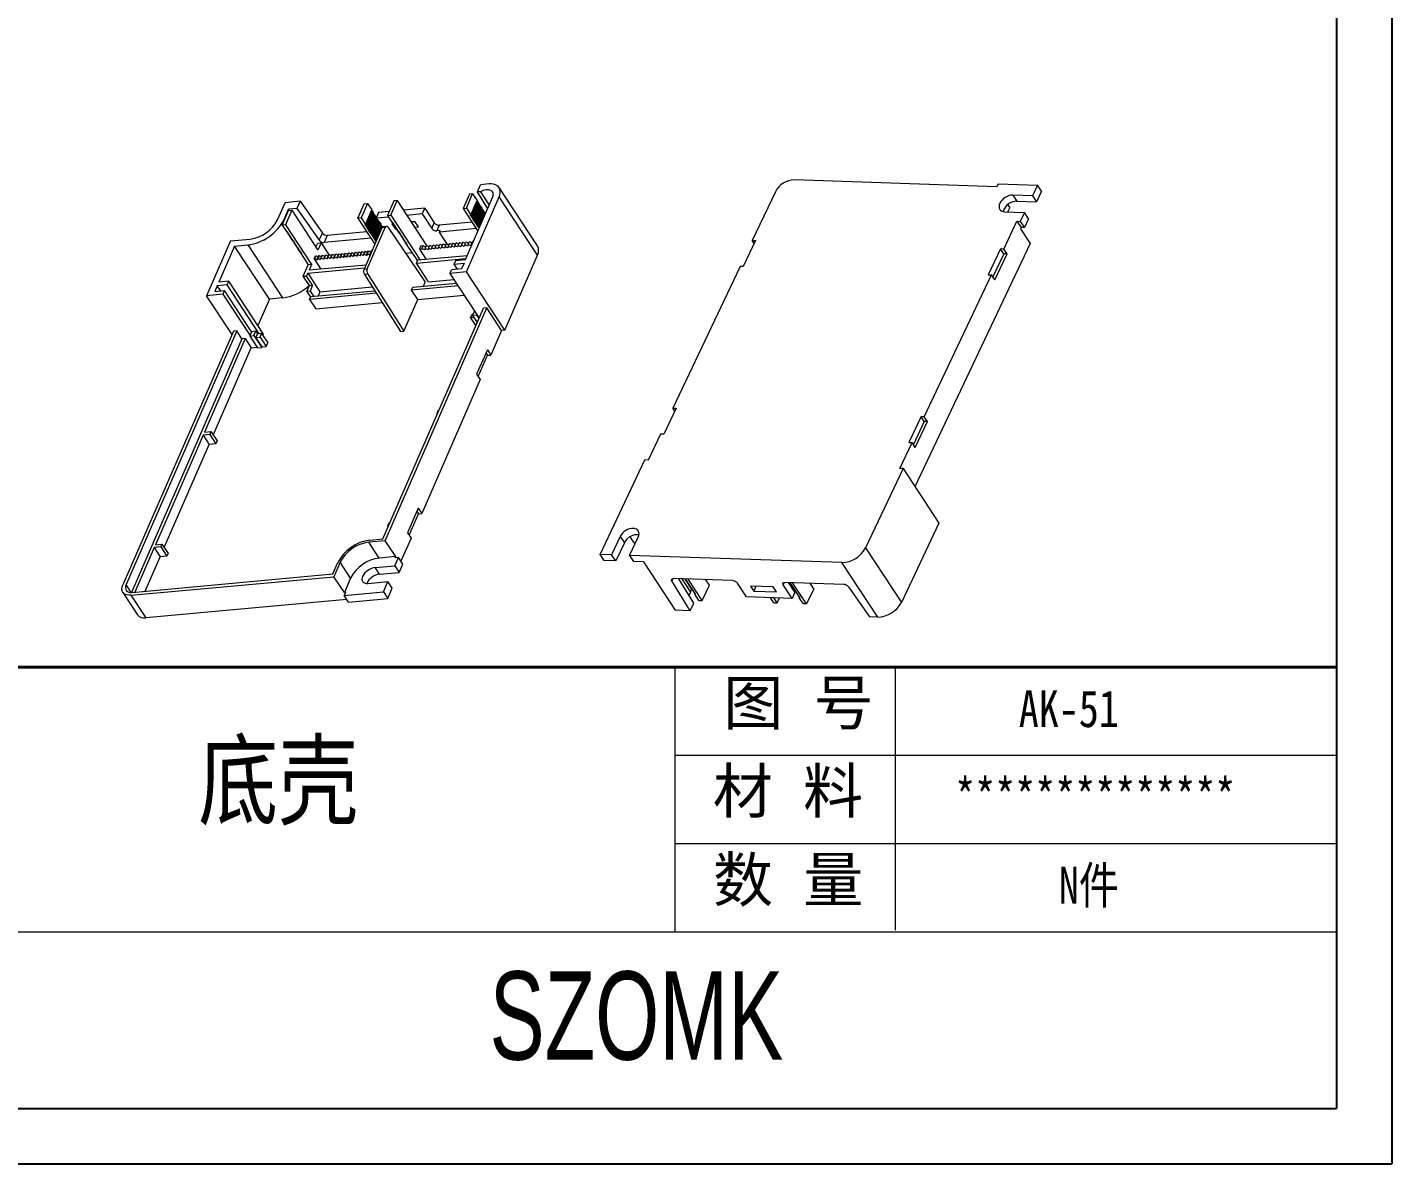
# Model space of a CAD drawing. Header units: inches. Extents: x 1800 to 3196, y 326 to 616.
# Drawn here: x 2038.9 to 2209.1, y 326.9 to 468.6 of the extents above; entities that cross this region are included whole.
import ezdxf

# ---------------------------------------------------------------- set-up
doc = ezdxf.new("R2010")
doc.units = ezdxf.units.IN
doc.header["$LTSCALE"] = 0.05
doc.layers.add('文字', color=81, linetype='Continuous')
doc.layers.add('粗实线', color=7, linetype='Continuous', lineweight=30)
doc.layers.add('细实线', color=3, linetype='Continuous', lineweight=9)
doc.styles.get("Standard").update_dxf_attribs({"font": 'txt', "bigfont": 'gbcbig.shx'})
doc.styles.add('宋体', font='', dxfattribs={"width": 0.8, "height": 3.5})
doc.styles.add('长仿宋', font='', dxfattribs={"width": 0.7, "height": 4})
doc.styles.get('宋体').set_extended_font_data('SimSun')
doc.styles.get('长仿宋').set_extended_font_data('SimSun')

msp = doc.modelspace()

# ---------------------------------------------------------------- linework, layer by layer
for p, q in [((2209.076, 615.855), (2209.076, 326.907)), ((2202.196, 608.975), (2202.196, 333.787)), ((1807.301, 333.787), (2202.196, 333.787)), ((1800.421, 326.907), (2209.076, 326.907))]:
    msp.add_line(p, q)
at = {"color": 7, "linetype": 'Continuous', "lineweight": 15}
for p, q in [((2159.818, 448.745), (2134.557, 449.598)), ((2094.026, 447.847), (2093.243, 446.049)), ((2093.653, 446.086), (2094.437, 447.885)), ((2094.437, 447.885), (2094.026, 447.847)), ((2094.437, 447.885), (2094.98, 447.058)), ((2095.039, 448.102), (2095.431, 449.001)), ((2095.403, 448.135), (2095.039, 448.102)), ((2096.314, 446.015), (2095.039, 448.102)), ((2095.403, 448.135), (2096.506, 446.456)), ((2096.476, 449.097), (2095.431, 449.001)), ((2102.517, 441.368), (2097.74, 448.643)), ((2132.206, 448.132), (2129.32, 442.049)), ((2159.999, 449.125), (2159.818, 448.745)), ((2159.999, 449.125), (2164.888, 448.96)), ((2164.257, 447.629), (2161.812, 447.712)), ((2161.812, 447.712), (2162.322, 446.94)), ((2164.888, 448.96), (2164.257, 447.629)), ((2164.257, 447.629), (2164.766, 446.857)), ((2165.398, 448.188), (2164.766, 446.857)), ((2165.398, 448.188), (2164.888, 448.96)), ((2070.095, 444.608), (2071.036, 446.765)), ((2070.916, 444.683), (2071.465, 445.942)), ((2072.901, 446.936), (2071.036, 446.765)), ((2072.509, 446.037), (2071.465, 445.942)), ((2071.565, 445.789), (2071.465, 445.942)), ((2072.901, 446.936), (2072.509, 446.037)), ((2072.509, 446.037), (2075.295, 442.073)), ((2072.901, 446.936), (2075.687, 442.973)), ((2080.112, 444.846), (2080.896, 446.644)), ((2081.307, 446.681), (2080.523, 444.883)), ((2080.896, 446.644), (2081.307, 446.681)), ((2081.307, 446.681), (2081.85, 445.855)), ((2084.589, 446.982), (2083.805, 445.184)), ((2084.216, 445.222), (2084.999, 447.02)), ((2084.999, 447.02), (2084.589, 446.982)), ((2084.999, 447.02), (2088.686, 441.406)), ((2088.45, 446.082), (2085.776, 445.837)), ((2088.136, 445.363), (2088.45, 446.082)), ((2088.45, 446.082), (2089.644, 444.264)), ((2093.243, 446.049), (2093.653, 446.086)), ((2093.243, 446.049), (2095.098, 443.224)), ((2093.552, 439.679), (2096.923, 447.411)), ((2093.653, 446.086), (2094.196, 445.26)), ((2093.667, 438.136), (2097.743, 447.486)), ((2094.196, 445.26), (2094.98, 447.058)), ((2094.271, 445.145), (2095.055, 446.943)), ((2094.283, 445.127), (2095.067, 446.926)), ((2094.358, 445.013), (2095.142, 446.811)), ((2094.37, 444.995), (2095.153, 446.793)), ((2094.445, 444.881), (2095.229, 446.679)), ((2094.456, 444.863), (2095.24, 446.661)), ((2094.532, 444.748), (2095.316, 446.546)), ((2094.543, 444.731), (2095.327, 446.529)), ((2094.619, 444.616), (2095.402, 446.414)), ((2094.63, 444.598), (2095.414, 446.396)), ((2094.705, 444.484), (2095.489, 446.282)), ((2094.717, 444.466), (2095.501, 446.264)), ((2094.792, 444.351), (2095.576, 446.15)), ((2094.804, 444.334), (2095.588, 446.132)), ((2094.879, 444.219), (2095.663, 446.017)), ((2094.891, 444.201), (2095.675, 446)), ((2095.055, 446.943), (2094.944, 446.975)), ((2095.142, 446.811), (2095.031, 446.843)), ((2095.055, 446.943), (2095.067, 446.926)), ((2095.229, 446.679), (2095.117, 446.711)), ((2095.142, 446.811), (2095.153, 446.793)), ((2095.316, 446.546), (2095.204, 446.578)), ((2095.229, 446.679), (2095.24, 446.661)), ((2095.402, 446.414), (2095.291, 446.446)), ((2095.316, 446.546), (2095.327, 446.529)), ((2095.489, 446.282), (2095.378, 446.314)), ((2095.402, 446.414), (2095.414, 446.396)), ((2095.576, 446.15), (2095.465, 446.182)), ((2095.489, 446.282), (2095.501, 446.264)), ((2095.663, 446.017), (2095.552, 446.049)), ((2095.576, 446.15), (2095.588, 446.132)), ((2095.75, 445.885), (2095.639, 445.917)), ((2095.663, 446.017), (2095.675, 446)), ((2102.521, 440.212), (2097.743, 447.486)), ((2161.174, 446.51), (2161.429, 446.124)), ((2161.184, 445.608), (2161.429, 446.124)), ((2162.322, 446.94), (2164.766, 446.857)), ((2070.675, 443.981), (2071.459, 445.779)), ((2071.869, 445.817), (2071.085, 444.018)), ((2071.459, 445.779), (2071.869, 445.817)), ((2071.869, 445.817), (2075.127, 440.856)), ((2080.523, 444.883), (2080.112, 444.846)), ((2080.112, 444.846), (2082.243, 441.601)), ((2080.523, 444.883), (2081.066, 444.057)), ((2081.066, 444.057), (2081.85, 445.855)), ((2081.141, 443.942), (2081.925, 445.74)), ((2081.153, 443.924), (2081.936, 445.722)), ((2081.228, 443.81), (2082.012, 445.608)), ((2081.239, 443.792), (2082.023, 445.59)), ((2081.315, 443.677), (2082.098, 445.476)), ((2081.326, 443.66), (2082.11, 445.458)), ((2081.401, 443.545), (2082.185, 445.343)), ((2081.413, 443.527), (2082.197, 445.326)), ((2081.488, 443.413), (2082.272, 445.211)), ((2081.5, 443.395), (2082.284, 445.193)), ((2081.575, 443.281), (2082.359, 445.079)), ((2081.587, 443.263), (2082.371, 445.061)), ((2081.662, 443.148), (2082.446, 444.947)), ((2081.674, 443.131), (2082.458, 444.929)), ((2081.749, 443.016), (2082.533, 444.814)), ((2081.761, 442.998), (2082.544, 444.797)), ((2081.925, 445.74), (2081.813, 445.772)), ((2081.836, 442.884), (2082.62, 444.682)), ((2081.847, 442.866), (2082.631, 444.664)), ((2082.012, 445.608), (2081.9, 445.64)), ((2081.923, 442.752), (2082.707, 444.55)), ((2081.925, 445.74), (2081.936, 445.722)), ((2081.934, 442.734), (2082.718, 444.532)), ((2082.098, 445.476), (2081.987, 445.507)), ((2082.01, 442.619), (2082.793, 444.417)), ((2082.012, 445.608), (2082.023, 445.59)), ((2082.021, 442.602), (2082.805, 444.4)), ((2082.185, 445.343), (2082.074, 445.375)), ((2082.096, 442.487), (2082.88, 444.285)), ((2082.098, 445.476), (2082.11, 445.458)), ((2082.108, 442.469), (2082.892, 444.267)), ((2082.272, 445.211), (2082.161, 445.243)), ((2082.185, 445.343), (2082.197, 445.326)), ((2082.359, 445.079), (2082.248, 445.111)), ((2082.272, 445.211), (2082.284, 445.193)), ((2082.446, 444.947), (2082.335, 444.978)), ((2082.359, 445.079), (2082.371, 445.061)), ((2082.533, 444.814), (2082.422, 444.846)), ((2083.94, 444.979), (2082.439, 444.841)), ((2082.705, 445.556), (2082.44, 444.948)), ((2082.446, 444.947), (2082.458, 444.929)), ((2082.62, 444.682), (2082.508, 444.714)), ((2082.533, 444.814), (2082.544, 444.797)), ((2082.707, 444.55), (2082.595, 444.582)), ((2082.62, 444.682), (2082.631, 444.664)), ((2082.793, 444.417), (2082.682, 444.449)), ((2084.02, 445.676), (2082.705, 445.556)), ((2082.707, 444.55), (2082.718, 444.532)), ((2082.88, 444.285), (2082.769, 444.317)), ((2082.793, 444.417), (2082.805, 444.4)), ((2082.88, 444.285), (2082.892, 444.267)), ((2083.805, 445.184), (2084.216, 445.222)), ((2083.805, 445.184), (2084.348, 444.357)), ((2084.216, 445.222), (2087.901, 439.61)), ((2084.509, 444.311), (2084.348, 444.357)), ((2084.423, 444.243), (2084.459, 444.325)), ((2084.423, 444.243), (2084.509, 444.311)), ((2084.423, 444.243), (2084.435, 444.225)), ((2084.596, 444.179), (2084.435, 444.225)), ((2088.136, 445.363), (2086.204, 445.186)), ((2087.243, 444.405), (2086.747, 444.359)), ((2087.25, 444.395), (2086.753, 444.349)), ((2087.677, 443.744), (2087.243, 444.405)), ((2088.136, 445.363), (2089.331, 443.544)), ((2089.331, 443.544), (2089.644, 444.264)), ((2094.361, 444.345), (2090.272, 443.971)), ((2094.11, 445.191), (2094.196, 445.26)), ((2094.271, 445.145), (2094.11, 445.191)), ((2094.197, 445.059), (2094.283, 445.127)), ((2094.358, 445.013), (2094.197, 445.059)), ((2094.271, 445.145), (2094.283, 445.127)), ((2094.284, 444.927), (2094.37, 444.995)), ((2094.445, 444.881), (2094.284, 444.927)), ((2094.358, 445.013), (2094.37, 444.995)), ((2094.371, 444.794), (2094.456, 444.863)), ((2094.532, 444.748), (2094.371, 444.794)), ((2094.445, 444.881), (2094.456, 444.863)), ((2094.458, 444.662), (2094.543, 444.731)), ((2094.619, 444.616), (2094.458, 444.662)), ((2094.532, 444.748), (2094.543, 444.731)), ((2094.545, 444.53), (2094.63, 444.598)), ((2094.705, 444.484), (2094.545, 444.53)), ((2094.619, 444.616), (2094.63, 444.598)), ((2094.632, 444.397), (2094.717, 444.466)), ((2094.792, 444.351), (2094.632, 444.397)), ((2094.705, 444.484), (2094.717, 444.466)), ((2094.718, 444.265), (2094.804, 444.334)), ((2094.879, 444.219), (2094.718, 444.265)), ((2094.792, 444.351), (2094.804, 444.334)), ((2094.879, 444.219), (2094.891, 444.201)), ((2094.966, 444.087), (2095.75, 445.885)), ((2094.978, 444.069), (2095.762, 445.867)), ((2095.053, 443.955), (2095.837, 445.753)), ((2095.064, 443.937), (2095.848, 445.735)), ((2095.14, 443.822), (2095.924, 445.621)), ((2095.151, 443.805), (2095.935, 445.603)), ((2095.227, 443.69), (2096.01, 445.488)), ((2095.238, 443.672), (2096.022, 445.471)), ((2095.837, 445.753), (2095.725, 445.785)), ((2095.75, 445.885), (2095.762, 445.867)), ((2095.924, 445.621), (2095.812, 445.652)), ((2095.837, 445.753), (2095.848, 445.735)), ((2096.01, 445.488), (2095.899, 445.52)), ((2095.924, 445.621), (2095.935, 445.603)), ((2096.035, 445.374), (2095.986, 445.388)), ((2096.01, 445.488), (2096.022, 445.471)), ((2160.693, 440.989), (2162.334, 444.449)), ((2160.82, 445.621), (2163.265, 445.538)), ((2162.334, 444.449), (2162.742, 444.436)), ((2162.334, 444.449), (2162.844, 443.677)), ((2163.265, 445.538), (2162.742, 444.436)), ((2162.742, 444.436), (2163.252, 443.664)), ((2163.775, 444.766), (2163.252, 443.664)), ((2163.775, 444.766), (2163.265, 445.538)), ((2071.085, 444.018), (2070.675, 443.981)), ((2070.675, 443.981), (2071.218, 443.154)), ((2071.085, 444.018), (2074.343, 439.058)), ((2071.379, 443.108), (2071.218, 443.154)), ((2071.293, 443.04), (2071.329, 443.122)), ((2071.293, 443.04), (2071.379, 443.108)), ((2071.293, 443.04), (2071.305, 443.022)), ((2071.466, 442.976), (2071.305, 443.022)), ((2071.38, 442.907), (2071.416, 442.99)), ((2071.38, 442.907), (2071.466, 442.976)), ((2071.38, 442.907), (2071.392, 442.89)), ((2071.552, 442.844), (2071.392, 442.89)), ((2071.467, 442.775), (2071.503, 442.858)), ((2071.467, 442.775), (2071.552, 442.844)), ((2071.467, 442.775), (2071.479, 442.757)), ((2071.639, 442.711), (2071.479, 442.757)), ((2071.554, 442.643), (2071.59, 442.725)), ((2071.554, 442.643), (2071.639, 442.711)), ((2071.554, 442.643), (2071.565, 442.625)), ((2071.726, 442.579), (2071.565, 442.625)), ((2071.641, 442.511), (2071.677, 442.593)), ((2071.641, 442.511), (2071.726, 442.579)), ((2071.641, 442.511), (2071.652, 442.493)), ((2075.295, 442.073), (2075.687, 442.973)), ((2076.307, 442.691), (2075.915, 441.792)), ((2081.231, 443.142), (2076.307, 442.691)), ((2083.121, 443.614), (2080.884, 438.483)), ((2080.98, 443.988), (2081.066, 444.057)), ((2081.141, 443.942), (2080.98, 443.988)), ((2081.067, 443.856), (2081.153, 443.924)), ((2081.228, 443.81), (2081.067, 443.856)), ((2081.141, 443.942), (2081.153, 443.924)), ((2081.154, 443.723), (2081.239, 443.792)), ((2081.315, 443.677), (2081.154, 443.723)), ((2081.228, 443.81), (2081.239, 443.792)), ((2081.241, 443.591), (2081.326, 443.66)), ((2081.401, 443.545), (2081.241, 443.591)), ((2081.294, 438.52), (2083.531, 443.651)), ((2081.315, 443.677), (2081.326, 443.66)), ((2081.328, 443.459), (2081.413, 443.527)), ((2081.488, 443.413), (2081.328, 443.459)), ((2081.401, 443.545), (2081.413, 443.527)), ((2081.414, 443.327), (2081.5, 443.395)), ((2081.575, 443.281), (2081.414, 443.327)), ((2081.488, 443.413), (2081.5, 443.395)), ((2081.501, 443.194), (2081.587, 443.263)), ((2081.662, 443.148), (2081.501, 443.194)), ((2081.575, 443.281), (2081.587, 443.263)), ((2081.588, 443.062), (2081.674, 443.131)), ((2081.749, 443.016), (2081.588, 443.062)), ((2081.662, 443.148), (2081.674, 443.131)), ((2081.675, 442.93), (2081.761, 442.998)), ((2081.836, 442.884), (2081.675, 442.93)), ((2081.749, 443.016), (2081.761, 442.998)), ((2081.762, 442.798), (2081.847, 442.866)), ((2081.923, 442.752), (2081.762, 442.798)), ((2081.836, 442.884), (2081.847, 442.866)), ((2081.849, 442.665), (2081.934, 442.734)), ((2082.01, 442.619), (2081.849, 442.665)), ((2081.923, 442.752), (2081.934, 442.734)), ((2081.936, 442.533), (2082.021, 442.602)), ((2082.096, 442.487), (2081.936, 442.533)), ((2082.01, 442.619), (2082.021, 442.602)), ((2082.183, 442.355), (2082.967, 444.153)), ((2082.195, 442.337), (2082.979, 444.135)), ((2082.27, 442.222), (2083.054, 444.021)), ((2082.282, 442.205), (2083.066, 444.003)), ((2082.357, 442.09), (2083.141, 443.888)), ((2082.369, 442.072), (2083.153, 443.871)), ((2082.967, 444.153), (2082.856, 444.185)), ((2083.054, 444.021), (2082.943, 444.052)), ((2082.967, 444.153), (2082.979, 444.135)), ((2083.141, 443.888), (2083.03, 443.92)), ((2083.054, 444.021), (2083.066, 444.003)), ((2083.228, 443.756), (2083.116, 443.788)), ((2083.531, 443.651), (2083.121, 443.614)), ((2083.141, 443.888), (2083.153, 443.871)), ((2083.223, 443.746), (2083.228, 443.756)), ((2083.228, 443.756), (2083.231, 443.751)), ((2083.703, 443.808), (2083.293, 443.771)), ((2083.901, 443.686), (2088.523, 436.868)), ((2084.53, 444.156), (2084.371, 444.142)), ((2084.371, 444.142), (2084.805, 443.48)), ((2084.51, 444.11), (2084.546, 444.193)), ((2084.51, 444.11), (2084.596, 444.179)), ((2084.51, 444.11), (2084.522, 444.093)), ((2084.683, 444.047), (2084.522, 444.093)), ((2084.597, 443.978), (2084.633, 444.061)), ((2084.597, 443.978), (2084.683, 444.047)), ((2084.597, 443.978), (2084.609, 443.96)), ((2084.769, 443.914), (2084.609, 443.96)), ((2084.684, 443.846), (2084.72, 443.929)), ((2084.684, 443.846), (2084.769, 443.914)), ((2084.684, 443.846), (2084.696, 443.828)), ((2084.856, 443.782), (2084.696, 443.828)), ((2084.771, 443.714), (2084.807, 443.796)), ((2084.771, 443.714), (2084.856, 443.782)), ((2084.771, 443.714), (2084.783, 443.696)), ((2084.943, 443.65), (2084.783, 443.696)), ((2084.805, 443.48), (2084.886, 443.666)), ((2084.805, 443.48), (2084.965, 443.495)), ((2084.858, 443.581), (2084.894, 443.664)), ((2084.858, 443.581), (2084.943, 443.65)), ((2084.858, 443.581), (2084.869, 443.564)), ((2085.03, 443.518), (2084.869, 443.564)), ((2084.945, 443.449), (2084.981, 443.532)), ((2084.945, 443.449), (2085.03, 443.518)), ((2084.945, 443.449), (2084.956, 443.431)), ((2085.117, 443.385), (2084.956, 443.431)), ((2085.031, 443.317), (2085.068, 443.4)), ((2085.031, 443.317), (2085.117, 443.385)), ((2085.031, 443.317), (2085.043, 443.299)), ((2085.204, 443.253), (2085.043, 443.299)), ((2085.118, 443.185), (2085.154, 443.267)), ((2085.118, 443.185), (2085.204, 443.253)), ((2085.118, 443.185), (2085.13, 443.167)), ((2085.291, 443.121), (2085.13, 443.167)), ((2085.205, 443.052), (2085.241, 443.135)), ((2085.205, 443.052), (2085.291, 443.121)), ((2085.205, 443.052), (2085.217, 443.035)), ((2085.378, 442.989), (2085.217, 443.035)), ((2085.292, 442.92), (2085.328, 443.003)), ((2085.292, 442.92), (2085.378, 442.989)), ((2085.292, 442.92), (2085.304, 442.902)), ((2085.464, 442.856), (2085.304, 442.902)), ((2085.379, 442.788), (2085.415, 442.87)), ((2085.379, 442.788), (2085.464, 442.856)), ((2085.379, 442.788), (2085.391, 442.77)), ((2085.551, 442.724), (2085.391, 442.77)), ((2085.466, 442.655), (2085.502, 442.738)), ((2085.466, 442.655), (2085.551, 442.724)), ((2085.466, 442.655), (2085.477, 442.638)), ((2085.638, 442.592), (2085.477, 442.638)), ((2085.553, 442.523), (2085.589, 442.606)), ((2085.553, 442.523), (2085.638, 442.592)), ((2085.553, 442.523), (2085.564, 442.506)), ((2085.725, 442.46), (2085.564, 442.506)), ((2087.181, 443.698), (2087.677, 443.744)), ((2090.272, 443.971), (2089.958, 443.251)), ((2090.369, 443.289), (2089.958, 443.251)), ((2094.896, 443.531), (2090.29, 443.109)), ((2090.29, 443.109), (2090.369, 443.289)), ((2091.303, 441.567), (2090.29, 443.109)), ((2094.805, 444.133), (2094.891, 444.201)), ((2094.966, 444.087), (2094.805, 444.133)), ((2094.892, 444.001), (2094.978, 444.069)), ((2095.053, 443.955), (2094.892, 444.001)), ((2094.966, 444.087), (2094.978, 444.069)), ((2094.979, 443.868), (2095.064, 443.937)), ((2095.14, 443.822), (2094.979, 443.868)), ((2095.053, 443.955), (2095.064, 443.937)), ((2095.066, 443.736), (2095.151, 443.805)), ((2095.227, 443.69), (2095.066, 443.736)), ((2095.14, 443.822), (2095.151, 443.805)), ((2095.153, 443.604), (2095.238, 443.672)), ((2095.251, 443.576), (2095.153, 443.604)), ((2095.227, 443.69), (2095.238, 443.672)), ((2162.844, 443.677), (2162.772, 443.525)), ((2162.772, 443.525), (2163.995, 441.673)), ((2163.252, 443.664), (2162.844, 443.677)), ((2064.231, 441.999), (2061.252, 435.165)), ((2064.738, 441.355), (2062.778, 436.859)), ((2064.231, 441.999), (2066.693, 442.224)), ((2064.738, 441.355), (2066.379, 441.505)), ((2069.081, 434.741), (2064.738, 441.355)), ((2066.379, 441.505), (2070.722, 434.891)), ((2071.813, 442.447), (2071.652, 442.493)), ((2071.728, 442.378), (2071.764, 442.461)), ((2071.728, 442.378), (2071.813, 442.447)), ((2071.728, 442.378), (2071.739, 442.361)), ((2071.9, 442.315), (2071.739, 442.361)), ((2071.814, 442.246), (2071.85, 442.329)), ((2071.814, 442.246), (2071.9, 442.315)), ((2071.814, 442.246), (2071.826, 442.228)), ((2071.987, 442.182), (2071.826, 442.228)), ((2071.901, 442.114), (2071.937, 442.196)), ((2071.901, 442.114), (2071.987, 442.182)), ((2071.901, 442.114), (2071.913, 442.096)), ((2072.074, 442.05), (2071.913, 442.096)), ((2071.988, 441.981), (2072.024, 442.064)), ((2071.988, 441.981), (2072.074, 442.05)), ((2071.988, 441.981), (2072, 441.964)), ((2072.161, 441.918), (2072, 441.964)), ((2072.075, 441.849), (2072.111, 441.932)), ((2072.075, 441.849), (2072.161, 441.918)), ((2072.075, 441.849), (2072.087, 441.831)), ((2072.247, 441.785), (2072.087, 441.831)), ((2072.162, 441.717), (2072.198, 441.8)), ((2072.162, 441.717), (2072.247, 441.785)), ((2072.162, 441.717), (2072.174, 441.699)), ((2072.334, 441.653), (2072.174, 441.699)), ((2072.249, 441.585), (2072.285, 441.667)), ((2072.249, 441.585), (2072.334, 441.653)), ((2072.249, 441.585), (2072.26, 441.567)), ((2072.421, 441.521), (2072.26, 441.567)), ((2072.336, 441.452), (2072.372, 441.535)), ((2072.336, 441.452), (2072.421, 441.521)), ((2072.336, 441.452), (2072.347, 441.435)), ((2072.508, 441.389), (2072.347, 441.435)), ((2072.422, 441.32), (2072.459, 441.403)), ((2072.422, 441.32), (2072.508, 441.389)), ((2072.422, 441.32), (2072.434, 441.302)), ((2072.595, 441.256), (2072.434, 441.302)), ((2072.509, 441.188), (2072.545, 441.271)), ((2072.509, 441.188), (2072.595, 441.256)), ((2072.509, 441.188), (2072.521, 441.17)), ((2072.682, 441.124), (2072.521, 441.17)), ((2072.596, 441.056), (2072.632, 441.138)), ((2072.596, 441.056), (2072.682, 441.124)), ((2072.596, 441.056), (2072.608, 441.038)), ((2072.769, 440.992), (2072.608, 441.038)), ((2072.683, 440.923), (2072.719, 441.006)), ((2072.683, 440.923), (2072.769, 440.992)), ((2072.683, 440.923), (2072.695, 440.906)), ((2072.855, 440.86), (2072.695, 440.906)), ((2072.77, 440.791), (2072.806, 440.874)), ((2072.77, 440.791), (2072.855, 440.86)), ((2074.89, 441.217), (2075.108, 441.718)), ((2075.108, 441.718), (2075.519, 441.756)), ((2075.519, 441.756), (2075.127, 440.856)), ((2075.519, 441.756), (2076.507, 440.251)), ((2081.766, 442.328), (2075.915, 441.792)), ((2082.023, 442.401), (2082.108, 442.469)), ((2082.183, 442.355), (2082.023, 442.401)), ((2082.096, 442.487), (2082.108, 442.469)), ((2082.109, 442.268), (2082.195, 442.337)), ((2082.27, 442.222), (2082.109, 442.268)), ((2082.183, 442.355), (2082.195, 442.337)), ((2082.196, 442.136), (2082.282, 442.205)), ((2082.357, 442.09), (2082.196, 442.136)), ((2082.27, 442.222), (2082.282, 442.205)), ((2082.283, 442.004), (2082.369, 442.072)), ((2082.404, 441.969), (2082.283, 442.004)), ((2082.357, 442.09), (2082.369, 442.072)), ((2085.64, 442.391), (2085.676, 442.474)), ((2085.64, 442.391), (2085.725, 442.46)), ((2085.64, 442.391), (2085.651, 442.373)), ((2085.812, 442.327), (2085.651, 442.373)), ((2085.726, 442.259), (2085.762, 442.341)), ((2085.726, 442.259), (2085.812, 442.327)), ((2085.726, 442.259), (2085.738, 442.241)), ((2085.899, 442.195), (2085.738, 442.241)), ((2085.813, 442.126), (2085.849, 442.209)), ((2085.813, 442.126), (2085.899, 442.195)), ((2085.813, 442.126), (2085.825, 442.109)), ((2085.986, 442.063), (2085.825, 442.109)), ((2085.9, 441.994), (2085.936, 442.077)), ((2085.9, 441.994), (2085.986, 442.063)), ((2085.9, 441.994), (2085.912, 441.976)), ((2086.072, 441.93), (2085.912, 441.976)), ((2085.987, 441.862), (2086.023, 441.945)), ((2085.987, 441.862), (2086.072, 441.93)), ((2085.987, 441.862), (2085.999, 441.844)), ((2086.159, 441.798), (2085.999, 441.844)), ((2086.074, 441.73), (2086.11, 441.812)), ((2086.074, 441.73), (2086.159, 441.798)), ((2086.074, 441.73), (2086.085, 441.712)), ((2086.246, 441.666), (2086.085, 441.712)), ((2086.161, 441.597), (2086.197, 441.68)), ((2086.161, 441.597), (2086.246, 441.666)), ((2086.161, 441.597), (2087.536, 439.503)), ((2087.943, 441.34), (2087.787, 440.981)), ((2087.787, 440.981), (2088.115, 441.011)), ((2087.787, 440.981), (2088.642, 439.678)), ((2088.272, 441.37), (2087.943, 441.34)), ((2088.115, 441.011), (2088.272, 441.37)), ((2088.458, 440.867), (2088.115, 441.011)), ((2088.605, 441.231), (2088.272, 441.37)), ((2088.525, 441.048), (2088.458, 440.867)), ((2088.525, 441.048), (2088.682, 441.408)), ((2088.869, 440.905), (2088.525, 441.048)), ((2089.015, 441.269), (2088.682, 441.408)), ((2088.935, 441.086), (2088.869, 440.905)), ((2088.935, 441.086), (2089.092, 441.446)), ((2089.279, 440.942), (2088.935, 441.086)), ((2089.425, 441.306), (2089.092, 441.446)), ((2089.346, 441.124), (2089.279, 440.942)), ((2089.346, 441.124), (2089.503, 441.483)), ((2089.689, 440.98), (2089.346, 441.124)), ((2089.836, 441.344), (2089.503, 441.483)), ((2089.756, 441.161), (2089.689, 440.98)), ((2089.756, 441.161), (2089.913, 441.521)), ((2090.1, 441.017), (2089.756, 441.161)), ((2090.246, 441.381), (2089.913, 441.521)), ((2090.166, 441.199), (2090.1, 441.017)), ((2090.166, 441.199), (2090.323, 441.558)), ((2090.51, 441.055), (2090.166, 441.199)), ((2090.656, 441.419), (2090.323, 441.558)), ((2090.577, 441.236), (2090.51, 441.055)), ((2090.577, 441.236), (2090.734, 441.596)), ((2090.92, 441.093), (2090.577, 441.236)), ((2091.067, 441.457), (2090.734, 441.596)), ((2090.987, 441.274), (2090.92, 441.093)), ((2090.987, 441.274), (2091.144, 441.634)), ((2091.331, 441.13), (2090.987, 441.274)), ((2091.477, 441.494), (2091.144, 441.634)), ((2091.397, 441.312), (2091.331, 441.13)), ((2091.397, 441.312), (2091.554, 441.671)), ((2091.741, 441.168), (2091.397, 441.312)), ((2091.887, 441.532), (2091.554, 441.671)), ((2091.808, 441.349), (2091.741, 441.168)), ((2091.808, 441.349), (2091.965, 441.709)), ((2092.151, 441.205), (2091.808, 441.349)), ((2092.298, 441.569), (2091.965, 441.709)), ((2092.218, 441.387), (2092.151, 441.205)), ((2092.218, 441.387), (2092.375, 441.746)), ((2092.561, 441.243), (2092.218, 441.387)), ((2092.708, 441.607), (2092.375, 441.746)), ((2092.628, 441.424), (2092.561, 441.243)), ((2092.628, 441.424), (2092.785, 441.784)), ((2092.972, 441.281), (2092.628, 441.424)), ((2093.118, 441.645), (2092.785, 441.784)), ((2093.039, 441.462), (2092.972, 441.281)), ((2093.039, 441.462), (2093.195, 441.822)), ((2093.382, 441.318), (2093.039, 441.462)), ((2093.529, 441.682), (2093.195, 441.822)), ((2093.449, 441.5), (2093.382, 441.318)), ((2093.449, 441.5), (2093.606, 441.859)), ((2093.792, 441.356), (2093.449, 441.5)), ((2093.939, 441.72), (2093.606, 441.859)), ((2093.859, 441.537), (2093.792, 441.356)), ((2093.859, 441.537), (2094.016, 441.897)), ((2094.203, 441.393), (2093.859, 441.537)), ((2094.349, 441.757), (2094.016, 441.897)), ((2094.27, 441.575), (2094.203, 441.393)), ((2094.27, 441.575), (2094.426, 441.934)), ((2094.362, 441.536), (2094.27, 441.575)), ((2094.518, 441.896), (2094.426, 441.934)), ((2129.728, 442.035), (2128.195, 438.803)), ((2129.32, 442.049), (2129.728, 442.035)), ((2129.561, 441.684), (2129.32, 442.049)), ((2163.995, 441.673), (2149.609, 411.34)), ((2160.286, 441.003), (2158.753, 437.771)), ((2160.693, 440.989), (2160.286, 441.003)), ((2160.694, 440.386), (2160.286, 441.003)), ((2161.101, 440.372), (2160.693, 440.989)), ((2072.77, 440.791), (2072.782, 440.773)), ((2072.942, 440.727), (2072.782, 440.773)), ((2072.857, 440.659), (2072.893, 440.741)), ((2072.857, 440.659), (2072.942, 440.727)), ((2072.857, 440.659), (2072.868, 440.641)), ((2073.029, 440.595), (2072.868, 440.641)), ((2072.944, 440.526), (2072.98, 440.609)), ((2072.944, 440.526), (2073.029, 440.595)), ((2072.944, 440.526), (2072.955, 440.509)), ((2073.116, 440.463), (2072.955, 440.509)), ((2073.031, 440.394), (2073.067, 440.477)), ((2073.031, 440.394), (2073.116, 440.463)), ((2073.031, 440.394), (2073.933, 439.021)), ((2074.656, 439.778), (2074.813, 440.137)), ((2074.738, 439.785), (2074.656, 439.778)), ((2074.656, 439.778), (2075.512, 438.475)), ((2074.738, 439.785), (2074.895, 440.145)), ((2075.023, 439.636), (2074.738, 439.785)), ((2074.813, 440.137), (2074.895, 440.145)), ((2074.895, 440.145), (2075.179, 439.995)), ((2075.023, 439.636), (2075.179, 439.995)), ((2075.149, 439.823), (2075.023, 439.636)), ((2075.306, 440.182), (2075.149, 439.823)), ((2075.433, 439.673), (2075.149, 439.823)), ((2075.179, 439.995), (2075.306, 440.182)), ((2075.306, 440.182), (2075.59, 440.033)), ((2075.433, 439.673), (2075.59, 440.033)), ((2075.559, 439.86), (2075.433, 439.673)), ((2075.559, 439.86), (2075.716, 440.22)), ((2075.843, 439.711), (2075.559, 439.86)), ((2075.59, 440.033), (2075.716, 440.22)), ((2075.716, 440.22), (2076, 440.071)), ((2075.843, 439.711), (2076, 440.071)), ((2075.969, 439.898), (2075.843, 439.711)), ((2075.969, 439.898), (2076.126, 440.258)), ((2076.253, 439.749), (2075.969, 439.898)), ((2076, 440.071), (2076.126, 440.258)), ((2076.126, 440.258), (2076.41, 440.108)), ((2076.253, 439.749), (2076.41, 440.108)), ((2076.38, 439.935), (2076.253, 439.749)), ((2076.38, 439.935), (2076.537, 440.295)), ((2076.664, 439.786), (2076.38, 439.935)), ((2076.41, 440.108), (2076.537, 440.295)), ((2076.537, 440.295), (2076.821, 440.146)), ((2076.664, 439.786), (2076.821, 440.146)), ((2076.79, 439.973), (2076.664, 439.786)), ((2076.79, 439.973), (2076.947, 440.333)), ((2077.074, 439.824), (2076.79, 439.973)), ((2076.821, 440.146), (2076.947, 440.333)), ((2076.947, 440.333), (2077.231, 440.183)), ((2077.074, 439.824), (2077.231, 440.183)), ((2077.2, 440.011), (2077.074, 439.824)), ((2077.2, 440.011), (2077.357, 440.37)), ((2077.484, 439.861), (2077.2, 440.011)), ((2077.231, 440.183), (2077.357, 440.37)), ((2077.357, 440.37), (2077.641, 440.221)), ((2077.484, 439.861), (2077.641, 440.221)), ((2077.611, 440.048), (2077.484, 439.861)), ((2077.611, 440.048), (2077.767, 440.408)), ((2077.895, 439.899), (2077.611, 440.048)), ((2077.641, 440.221), (2077.767, 440.408)), ((2077.767, 440.408), (2078.052, 440.259)), ((2077.895, 439.899), (2078.052, 440.259)), ((2078.021, 440.086), (2077.895, 439.899)), ((2078.021, 440.086), (2078.178, 440.446)), ((2078.305, 439.937), (2078.021, 440.086)), ((2078.052, 440.259), (2078.178, 440.446)), ((2078.178, 440.446), (2078.462, 440.296)), ((2078.305, 439.937), (2078.462, 440.296)), ((2078.431, 440.123), (2078.305, 439.937)), ((2078.431, 440.123), (2078.588, 440.483)), ((2078.715, 439.974), (2078.431, 440.123)), ((2078.462, 440.296), (2078.588, 440.483)), ((2078.588, 440.483), (2078.872, 440.334)), ((2078.715, 439.974), (2078.872, 440.334)), ((2078.842, 440.161), (2078.715, 439.974)), ((2078.842, 440.161), (2078.998, 440.521)), ((2079.126, 440.012), (2078.842, 440.161)), ((2078.872, 440.334), (2078.998, 440.521)), ((2078.998, 440.521), (2079.282, 440.371)), ((2079.126, 440.012), (2079.282, 440.371)), ((2079.252, 440.199), (2079.126, 440.012)), ((2079.252, 440.199), (2079.409, 440.558)), ((2079.536, 440.049), (2079.252, 440.199)), ((2079.282, 440.371), (2079.409, 440.558)), ((2079.409, 440.558), (2079.693, 440.409)), ((2079.536, 440.049), (2079.693, 440.409)), ((2079.662, 440.236), (2079.536, 440.049)), ((2079.662, 440.236), (2079.819, 440.596)), ((2079.946, 440.087), (2079.662, 440.236)), ((2079.693, 440.409), (2079.819, 440.596)), ((2079.819, 440.596), (2080.103, 440.447)), ((2079.946, 440.087), (2080.103, 440.447)), ((2080.073, 440.274), (2079.946, 440.087)), ((2080.073, 440.274), (2080.229, 440.634)), ((2080.357, 440.125), (2080.073, 440.274)), ((2080.103, 440.447), (2080.229, 440.634)), ((2080.229, 440.634), (2080.513, 440.484)), ((2080.357, 440.125), (2080.513, 440.484)), ((2080.483, 440.311), (2080.357, 440.125)), ((2080.483, 440.311), (2080.64, 440.671)), ((2080.767, 440.162), (2080.483, 440.311)), ((2080.513, 440.484), (2080.64, 440.671)), ((2080.64, 440.671), (2080.924, 440.522)), ((2080.767, 440.162), (2080.924, 440.522)), ((2080.893, 440.349), (2080.767, 440.162)), ((2080.893, 440.349), (2081.05, 440.709)), ((2081.177, 440.2), (2080.893, 440.349)), ((2080.924, 440.522), (2081.05, 440.709)), ((2081.05, 440.709), (2081.334, 440.559)), ((2081.177, 440.2), (2081.334, 440.559)), ((2081.304, 440.387), (2081.177, 440.2)), ((2081.304, 440.387), (2081.46, 440.746)), ((2081.588, 440.237), (2081.304, 440.387)), ((2081.334, 440.559), (2081.46, 440.746)), ((2081.46, 440.746), (2081.744, 440.597)), ((2081.588, 440.237), (2081.744, 440.597)), ((2081.714, 440.424), (2081.588, 440.237)), ((2081.714, 440.424), (2081.871, 440.784)), ((2081.727, 440.417), (2081.714, 440.424)), ((2081.744, 440.597), (2081.871, 440.784)), ((2081.871, 440.784), (2081.884, 440.777)), ((2086.872, 440.515), (2086.099, 440.444)), ((2087.413, 439.22), (2093.599, 439.787)), ((2087.413, 439.22), (2087.57, 439.58)), ((2088.933, 436.905), (2087.413, 439.22)), ((2093.756, 440.147), (2087.57, 439.58)), ((2092.125, 439.117), (2092.321, 439.566)), ((2092.125, 439.117), (2093.356, 439.229)), ((2092.553, 438.465), (2092.125, 439.117)), ((2092.321, 439.566), (2093.552, 439.679)), ((2093.356, 439.229), (2093.042, 438.51)), ((2098.445, 430.861), (2102.521, 440.212)), ((2160.694, 440.386), (2159.327, 437.505)), ((2159.568, 437.14), (2161.101, 440.372)), ((2161.101, 440.372), (2160.694, 440.386)), ((2073.305, 437.582), (2073.933, 439.021)), ((2073.305, 437.582), (2073.716, 437.62)), ((2074.066, 436.425), (2073.305, 437.582)), ((2073.873, 437.979), (2073.716, 437.62)), ((2074.476, 436.462), (2073.716, 437.62)), ((2073.873, 437.979), (2080.947, 438.628)), ((2073.873, 437.979), (2075.393, 435.665)), ((2074.343, 439.058), (2073.933, 439.021)), ((2074.343, 439.058), (2074.029, 438.339)), ((2081.104, 438.987), (2074.029, 438.339)), ((2080.884, 438.483), (2081.294, 438.52)), ((2081.351, 437.836), (2080.941, 437.798)), ((2080.941, 437.798), (2085.447, 430.716)), ((2081.351, 437.836), (2085.858, 430.754)), ((2091.616, 437.948), (2091.812, 438.397)), ((2093.667, 438.136), (2091.616, 437.948)), ((2094.982, 432.822), (2091.616, 437.948)), ((2093.042, 438.51), (2091.812, 438.397)), ((2098.445, 430.861), (2093.667, 438.136)), ((2127.788, 438.817), (2119.402, 421.137)), ((2128.195, 438.803), (2127.788, 438.817)), ((2150.775, 420.077), (2159.161, 437.757)), ((2158.753, 437.771), (2159.161, 437.757)), ((2159.568, 437.14), (2159.161, 437.757)), ((2062.582, 436.41), (2062.269, 435.69)), ((2062.269, 435.69), (2063.5, 435.803)), ((2063.813, 436.522), (2062.582, 436.41)), ((2063.01, 435.758), (2062.582, 436.41)), ((2064.009, 436.972), (2062.778, 436.859)), ((2063.304, 435.353), (2063.5, 435.803)), ((2066.866, 430.678), (2063.5, 435.803)), ((2063.813, 436.522), (2064.009, 436.972)), ((2067.824, 430.415), (2063.813, 436.522)), ((2068.352, 430.358), (2064.009, 436.972)), ((2073.752, 435.705), (2074.066, 436.425)), ((2074.162, 435.743), (2073.752, 435.705)), ((2073.752, 435.705), (2074.225, 434.984)), ((2074.066, 436.425), (2074.476, 436.462)), ((2074.476, 436.462), (2074.162, 435.743)), ((2074.162, 435.743), (2074.59, 435.092)), ((2074.259, 435.061), (2082.218, 435.791)), ((2075.393, 435.665), (2081.918, 436.263)), ((2092.632, 436.4), (2086.822, 435.867)), ((2086.822, 435.867), (2086.979, 436.227)), ((2087.582, 434.71), (2086.822, 435.867)), ((2086.979, 436.227), (2092.418, 436.725)), ((2088.296, 436.348), (2088.523, 436.868)), ((2088.933, 436.905), (2092.109, 437.196)), ((2063.304, 435.353), (2061.252, 435.165)), ((2064.42, 430.341), (2061.252, 435.165)), ((2066.67, 430.228), (2063.304, 435.353)), ((2069.081, 434.741), (2067.642, 431.44)), ((2070.722, 434.891), (2069.081, 434.741)), ((2082.426, 435.464), (2074.102, 434.702)), ((2074.102, 434.702), (2074.259, 435.061)), ((2074.102, 434.702), (2074.862, 433.544)), ((2074.862, 433.544), (2083.164, 434.305)), ((2075.393, 435.665), (2075.166, 435.145)), ((2085.858, 430.754), (2087.582, 434.71)), ((2087.582, 434.71), (2093.392, 435.242)), ((2083.236, 404.825), (2095.778, 433.596)), ((2083.537, 404.611), (2096.189, 433.634)), ((2094.173, 432.398), (2094.369, 432.847)), ((2094.593, 432.436), (2094.173, 432.398)), ((2094.173, 432.398), (2094.824, 431.407)), ((2094.369, 432.847), (2094.505, 432.86)), ((2094.43, 432.685), (2094.665, 433.225)), ((2094.942, 432.732), (2094.43, 432.685)), ((2094.43, 432.685), (2095.001, 431.815)), ((2094.665, 433.225), (2094.714, 433.229)), ((2094.982, 432.822), (2094.942, 432.732)), ((2094.942, 432.732), (2095.218, 432.312)), ((2095.258, 432.402), (2094.982, 432.822)), ((2096.189, 433.634), (2095.778, 433.596)), ((2098.034, 430.823), (2096.189, 433.634)), ((2064.594, 430.739), (2050.798, 399.091)), ((2065.004, 430.777), (2051.208, 399.128)), ((2065.004, 430.777), (2064.594, 430.739)), ((2065.656, 429.785), (2065.004, 430.777)), ((2066.866, 430.678), (2066.67, 430.228)), ((2067.378, 430.725), (2066.866, 430.678)), ((2067.143, 430.185), (2067.378, 430.725)), ((2067.378, 430.725), (2067.596, 430.394)), ((2085.447, 430.716), (2085.858, 430.754)), ((2098.034, 430.823), (2096.702, 427.766)), ((2098.445, 430.861), (2098.034, 430.823)), ((2065.656, 429.785), (2051.868, 398.157)), ((2066.066, 429.822), (2060.971, 418.134)), ((2066.066, 429.822), (2065.656, 429.785)), ((2066.066, 429.822), (2066.826, 428.665)), ((2066.67, 430.228), (2066.63, 430.138)), ((2066.63, 430.138), (2067.143, 430.185)), ((2066.63, 430.138), (2067.608, 428.65)), ((2067.143, 430.185), (2068.121, 428.697)), ((2067.4, 429.944), (2067.596, 430.394)), ((2067.4, 429.944), (2067.913, 429.991)), ((2068.16, 428.787), (2067.4, 429.944)), ((2068.109, 430.441), (2067.596, 430.394)), ((2067.913, 429.991), (2068.109, 430.441)), ((2067.913, 429.991), (2068.673, 428.834)), ((2068.109, 430.441), (2068.869, 429.284)), ((2068.277, 430.185), (2068.352, 430.358)), ((2068.673, 428.834), (2068.869, 429.284)), ((2062.078, 417.773), (2066.826, 428.665)), ((2066.826, 428.665), (2067.554, 428.731)), ((2067.608, 428.65), (2068.121, 428.697)), ((2068.121, 428.697), (2068.16, 428.787)), ((2068.16, 428.787), (2068.673, 428.834)), ((2096.267, 428.428), (2094.935, 425.371)), ((2095.132, 425.07), (2096.291, 427.729)), ((2096.094, 428.03), (2096.291, 427.729)), ((2096.267, 428.428), (2096.702, 427.766)), ((2096.291, 427.729), (2096.702, 427.766)), ((2095.369, 424.709), (2088.079, 407.986)), ((2094.935, 425.371), (2095.369, 424.709)), ((2090.103, 420.803), (2089.947, 420.444)), ((2089.947, 420.444), (2090.049, 420.453)), ((2089.947, 420.444), (2090.006, 420.354)), ((2090.205, 420.813), (2090.103, 420.803)), ((2119.81, 421.123), (2118.277, 417.891)), ((2119.402, 421.137), (2119.81, 421.123)), ((2119.643, 420.772), (2119.402, 421.137)), ((2150.368, 420.091), (2148.835, 416.859)), ((2150.775, 419.474), (2149.409, 416.593)), ((2149.65, 416.228), (2151.183, 419.46)), ((2150.775, 420.077), (2150.368, 420.091)), ((2150.775, 419.474), (2150.368, 420.091)), ((2151.183, 419.46), (2150.775, 420.077)), ((2151.183, 419.46), (2150.775, 419.474)), ((2060.814, 417.774), (2054.857, 404.108)), ((2061.635, 417.849), (2060.814, 417.774)), ((2060.814, 417.774), (2061.574, 416.617)), ((2060.971, 418.134), (2061.792, 418.209)), ((2061.792, 418.209), (2061.635, 417.849)), ((2061.635, 417.849), (2062.395, 416.692)), ((2061.792, 418.209), (2062.552, 417.052)), ((2062.552, 417.052), (2062.395, 416.692)), ((2117.869, 417.905), (2116.337, 414.673)), ((2118.277, 417.891), (2117.869, 417.905)), ((2055.964, 403.747), (2061.574, 416.617)), ((2062.395, 416.692), (2061.574, 416.617)), ((2147.709, 413.614), (2149.242, 416.846)), ((2148.835, 416.859), (2149.242, 416.846)), ((2149.65, 416.228), (2149.242, 416.846)), ((2110.339, 402.9), (2115.929, 414.687)), ((2116.337, 414.673), (2115.929, 414.687)), ((2148.117, 413.6), (2143.428, 403.714)), ((2148.117, 413.6), (2147.709, 413.614)), ((2148.117, 413.6), (2152.603, 406.807)), ((2087.645, 408.648), (2086.312, 405.591)), ((2087.645, 408.648), (2088.079, 407.986)), ((2083.989, 406.777), (2083.832, 406.418)), ((2084.091, 406.787), (2083.989, 406.777)), ((2086.51, 405.29), (2087.669, 407.949)), ((2087.471, 408.249), (2087.669, 407.949)), ((2087.669, 407.949), (2088.079, 407.986)), ((2152.603, 406.807), (2147.914, 396.921)), ((2083.832, 406.418), (2083.934, 406.427)), ((2083.832, 406.418), (2083.891, 406.328)), ((2086.312, 405.591), (2086.746, 404.929)), ((2112.847, 405.133), (2111.765, 402.852)), ((2112.847, 405.133), (2113.357, 404.362)), ((2114.06, 405.105), (2114.671, 404.179)), ((2054.7, 403.748), (2052.277, 398.191)), ((2055.52, 403.824), (2054.7, 403.748)), ((2054.7, 403.748), (2055.46, 402.591)), ((2054.857, 404.108), (2055.677, 404.183)), ((2055.677, 404.183), (2055.52, 403.824)), ((2055.52, 403.824), (2056.281, 402.666)), ((2055.677, 404.183), (2056.437, 403.026)), ((2083.537, 404.611), (2081.485, 404.423)), ((2082.788, 402.439), (2081.485, 404.423)), ((2081.595, 404.675), (2083.236, 404.825)), ((2084.84, 402.627), (2083.537, 404.611)), ((2086.746, 404.929), (2085.493, 402.055)), ((2113.357, 404.362), (2112.275, 402.08)), ((2114.006, 402.776), (2115.088, 405.058)), ((2143.428, 403.714), (2147.914, 396.921)), ((2053.594, 398.311), (2055.46, 402.591)), ((2056.281, 402.666), (2055.46, 402.591)), ((2056.437, 403.026), (2056.281, 402.666)), ((2076.998, 400.456), (2077.625, 401.894)), ((2077.912, 401.921), (2077.128, 400.122)), ((2079.215, 399.937), (2077.912, 401.921)), ((2084.84, 402.627), (2082.788, 402.439)), ((2084.733, 401.478), (2085.187, 402.521)), ((2084.777, 402.483), (2084.84, 402.627)), ((2085.187, 402.521), (2084.777, 402.483)), ((2085.73, 401.694), (2085.187, 402.521)), ((2085.275, 400.651), (2085.73, 401.694)), ((2111.765, 402.852), (2110.339, 402.9)), ((2110.849, 402.128), (2110.339, 402.9)), ((2112.275, 402.08), (2110.849, 402.128)), ((2112.275, 402.08), (2111.765, 402.852)), ((2140.489, 401.882), (2114.006, 402.776)), ((2114.006, 402.776), (2114.516, 402.005)), ((2115.738, 401.963), (2114.516, 402.005)), ((2115.738, 401.963), (2119.714, 395.942)), ((2144.975, 395.089), (2140.489, 401.882)), ((2051.812, 397.803), (2077.128, 400.122)), ((2051.969, 398.162), (2076.998, 400.456)), ((2078.431, 398.138), (2077.128, 400.122)), ((2082.271, 401.252), (2084.733, 401.478)), ((2082.814, 400.426), (2082.271, 401.252)), ((2082.814, 400.426), (2085.275, 400.651)), ((2084.733, 401.478), (2085.275, 400.651)), ((2079.215, 399.937), (2078.431, 398.138)), ((2081.408, 399.274), (2083.87, 399.5)), ((2083.322, 398.241), (2083.87, 399.5)), ((2083.864, 397.415), (2084.413, 398.673)), ((2084.413, 398.673), (2083.87, 399.5)), ((2121.566, 395.879), (2119.283, 399.59)), ((2126.842, 399.626), (2119.494, 399.874)), ((2122.017, 396.83), (2120.158, 399.852)), ((2120.934, 399.825), (2120.92, 399.795)), ((2120.971, 399.824), (2120.92, 399.795)), ((2120.931, 399.779), (2120.92, 399.795)), ((2120.931, 399.779), (2121.088, 399.721)), ((2121.034, 399.741), (2121.001, 399.672)), ((2121.088, 399.721), (2121.001, 399.672)), ((2121.012, 399.655), (2121.001, 399.672)), ((2121.012, 399.655), (2121.17, 399.597)), ((2121.116, 399.617), (2121.083, 399.548)), ((2121.17, 399.597), (2121.083, 399.548)), ((2121.094, 399.532), (2121.083, 399.548)), ((2121.094, 399.532), (2121.252, 399.474)), ((2121.197, 399.494), (2121.165, 399.425)), ((2121.252, 399.474), (2121.165, 399.425)), ((2121.176, 399.408), (2121.165, 399.425)), ((2121.176, 399.408), (2121.333, 399.35)), ((2121.279, 399.37), (2121.246, 399.301)), ((2121.333, 399.35), (2121.246, 399.301)), ((2121.257, 399.285), (2121.246, 399.301)), ((2121.257, 399.285), (2121.415, 399.227)), ((2123.06, 397.157), (2121.307, 399.813)), ((2121.36, 399.247), (2121.328, 399.178)), ((2121.415, 399.227), (2121.328, 399.178)), ((2121.339, 399.161), (2121.328, 399.178)), ((2121.339, 399.161), (2121.496, 399.103)), ((2121.442, 399.123), (2121.409, 399.054)), ((2121.496, 399.103), (2121.409, 399.054)), ((2121.42, 399.037), (2121.409, 399.054)), ((2121.42, 399.037), (2121.578, 398.98)), ((2121.524, 399), (2121.491, 398.931)), ((2121.578, 398.98), (2121.491, 398.931)), ((2121.502, 398.914), (2121.491, 398.931)), ((2121.502, 398.914), (2121.659, 398.856)), ((2121.605, 398.876), (2121.572, 398.807)), ((2121.659, 398.856), (2121.572, 398.807)), ((2121.583, 398.79), (2121.572, 398.807)), ((2121.583, 398.79), (2121.741, 398.733)), ((2121.611, 398.196), (2121.753, 398.541)), ((2121.687, 398.753), (2121.654, 398.684)), ((2121.741, 398.733), (2121.654, 398.684)), ((2121.665, 398.667), (2121.654, 398.684)), ((2121.665, 398.667), (2121.822, 398.609)), ((2121.768, 398.629), (2121.735, 398.56)), ((2121.822, 398.609), (2121.735, 398.56)), ((2121.746, 398.543), (2121.735, 398.56)), ((2121.746, 398.543), (2121.904, 398.486)), ((2121.85, 398.506), (2121.817, 398.436)), ((2121.904, 398.486), (2121.817, 398.436)), ((2121.828, 398.42), (2121.817, 398.436)), ((2121.828, 398.42), (2121.986, 398.362)), ((2121.931, 398.382), (2121.899, 398.313)), ((2121.986, 398.362), (2121.899, 398.313)), ((2121.91, 398.296), (2121.899, 398.313)), ((2121.91, 398.296), (2122.067, 398.239)), ((2122.013, 398.259), (2121.98, 398.189)), ((2123.06, 397.157), (2123.962, 399.058)), ((2123.962, 399.058), (2123.513, 399.738)), ((2128.575, 397.605), (2127.453, 399.303)), ((2131.935, 398.85), (2129.083, 398.946)), ((2129.083, 398.946), (2129.491, 398.329)), ((2129.773, 398.923), (2129.491, 398.329)), ((2129.491, 398.329), (2132.343, 398.233)), ((2132.343, 398.233), (2131.935, 398.85)), ((2134.279, 397.412), (2133.157, 399.111)), ((2140.709, 399.158), (2133.361, 399.406)), ((2134.639, 398.173), (2133.836, 399.39)), ((2133.972, 399.385), (2133.958, 399.355)), ((2134.009, 399.384), (2133.958, 399.355)), ((2133.969, 399.338), (2133.958, 399.355)), ((2133.969, 399.338), (2134.126, 399.281)), ((2134.072, 399.3), (2134.04, 399.231)), ((2134.126, 399.281), (2134.04, 399.231)), ((2134.05, 399.215), (2134.04, 399.231)), ((2134.05, 399.215), (2134.208, 399.157)), ((2134.154, 399.177), (2134.121, 399.108)), ((2134.208, 399.157), (2134.121, 399.108)), ((2134.132, 399.091), (2134.121, 399.108)), ((2134.132, 399.091), (2134.29, 399.034)), ((2134.235, 399.053), (2134.203, 398.984)), ((2134.29, 399.034), (2134.203, 398.984)), ((2134.214, 398.968), (2134.203, 398.984)), ((2134.214, 398.968), (2134.371, 398.91)), ((2134.317, 398.93), (2134.284, 398.861)), ((2134.371, 398.91), (2134.284, 398.861)), ((2134.295, 398.844), (2134.284, 398.861)), ((2134.295, 398.844), (2134.453, 398.787)), ((2136.099, 396.716), (2134.345, 399.373)), ((2134.399, 398.806), (2134.366, 398.737)), ((2134.453, 398.787), (2134.366, 398.737)), ((2134.377, 398.721), (2134.366, 398.737)), ((2134.377, 398.721), (2134.534, 398.663)), ((2134.48, 398.683), (2134.447, 398.614)), ((2134.534, 398.663), (2134.447, 398.614)), ((2134.458, 398.597), (2134.447, 398.614)), ((2134.458, 398.597), (2134.616, 398.54)), ((2134.562, 398.559), (2134.529, 398.49)), ((2134.616, 398.54), (2134.529, 398.49)), ((2134.54, 398.474), (2134.529, 398.49)), ((2134.54, 398.474), (2134.697, 398.416)), ((2134.643, 398.436), (2134.61, 398.367)), ((2134.697, 398.416), (2134.61, 398.367)), ((2134.621, 398.35), (2134.61, 398.367)), ((2134.621, 398.35), (2134.779, 398.293)), ((2134.725, 398.312), (2134.692, 398.243)), ((2134.779, 398.293), (2134.692, 398.243)), ((2137, 398.617), (2136.099, 396.716)), ((2137, 398.617), (2136.551, 399.298)), ((2141.313, 398.846), (2143.938, 395.124)), ((2050.801, 398.165), (2052.646, 395.355)), ((2051.812, 397.803), (2053.658, 394.992)), ((2078.727, 397.289), (2053.658, 394.992)), ((2078.398, 397.79), (2083.322, 398.241)), ((2078.555, 398.15), (2078.398, 397.79)), ((2078.941, 396.963), (2078.398, 397.79)), ((2078.431, 398.138), (2078.555, 398.15)), ((2078.941, 396.963), (2083.864, 397.415)), ((2083.322, 398.241), (2083.864, 397.415)), ((2121.611, 398.196), (2121.422, 397.797)), ((2121.566, 395.879), (2122.017, 396.83)), ((2122.067, 398.239), (2121.98, 398.189)), ((2121.991, 398.173), (2121.98, 398.189)), ((2121.991, 398.173), (2122.149, 398.115)), ((2122.095, 398.135), (2122.062, 398.066)), ((2122.149, 398.115), (2122.062, 398.066)), ((2122.073, 398.049), (2122.062, 398.066)), ((2122.073, 398.049), (2122.23, 397.992)), ((2122.176, 398.012), (2122.143, 397.942)), ((2122.23, 397.992), (2122.143, 397.942)), ((2122.653, 397.17), (2122.143, 397.942)), ((2122.653, 397.17), (2123.06, 397.157)), ((2134.279, 397.412), (2128.575, 397.605)), ((2132.024, 396.854), (2131.596, 397.503)), ((2132.432, 396.84), (2132.003, 397.489)), ((2132.024, 396.854), (2132.432, 396.84)), ((2132.432, 396.84), (2132.728, 397.465)), ((2134.639, 398.173), (2134.279, 397.412)), ((2134.703, 398.227), (2134.692, 398.243)), ((2134.703, 398.227), (2134.86, 398.169)), ((2134.806, 398.189), (2134.774, 398.12)), ((2134.86, 398.169), (2134.774, 398.12)), ((2134.785, 398.103), (2134.774, 398.12)), ((2134.785, 398.103), (2134.942, 398.046)), ((2134.888, 398.065), (2134.855, 397.996)), ((2134.942, 398.046), (2134.855, 397.996)), ((2134.866, 397.98), (2134.855, 397.996)), ((2134.866, 397.98), (2135.024, 397.922)), ((2134.969, 397.942), (2134.937, 397.873)), ((2135.024, 397.922), (2134.937, 397.873)), ((2134.948, 397.856), (2134.937, 397.873)), ((2134.948, 397.856), (2135.105, 397.799)), ((2135.051, 397.818), (2135.018, 397.749)), ((2135.105, 397.799), (2135.018, 397.749)), ((2135.029, 397.733), (2135.018, 397.749)), ((2135.029, 397.733), (2135.187, 397.675)), ((2135.133, 397.695), (2135.1, 397.626)), ((2135.187, 397.675), (2135.1, 397.626)), ((2135.111, 397.609), (2135.1, 397.626)), ((2135.111, 397.609), (2135.268, 397.551)), ((2135.214, 397.571), (2135.181, 397.502)), ((2135.268, 397.551), (2135.181, 397.502)), ((2135.691, 396.73), (2135.181, 397.502)), ((2136.099, 396.716), (2135.691, 396.73)), ((2121.566, 395.879), (2119.714, 395.942)), ((2144.975, 395.089), (2143.938, 395.124))]:
    msp.add_line(p, q, dxfattribs=at)
at = {"color": 8, "linetype": 'Continuous', "lineweight": 15}
for p, q in [((2070.955, 444.623), (2070.916, 444.683)), ((2051.846, 398.156), (2051.208, 399.128)), ((2119.417, 399.871), (2119.283, 399.59)), ((2120.525, 399.839), (2121.611, 398.196)), ((2133.296, 399.404), (2133.157, 399.111))]:
    msp.add_line(p, q, dxfattribs=at)
at = {"color": 7, "linetype": 'Continuous', "lineweight": 15, "flags": 128}
for points in [[(2096.923, 447.411), (2096.991, 447.619), (2097.009, 447.815), (2096.977, 447.991), (2096.895, 448.14), (2096.768, 448.257), (2096.599, 448.338), (2096.396, 448.378), (2096.165, 448.378), (2095.916, 448.335), (2095.659, 448.254), (2095.403, 448.135)], [(2097.743, 447.486), (2097.834, 447.74), (2097.881, 447.985), (2097.884, 448.216), (2097.841, 448.429), (2097.756, 448.618), (2097.628, 448.78), (2097.46, 448.913), (2097.257, 449.012), (2097.022, 449.077), (2096.76, 449.105), (2096.476, 449.097)], [(2161.812, 447.712), (2161.584, 447.699), (2161.345, 447.647), (2161.106, 447.557), (2160.874, 447.432), (2160.66, 447.279), (2160.471, 447.101), (2160.314, 446.907), (2160.196, 446.704), (2160.12, 446.499), (2160.091, 446.301), (2160.109, 446.117), (2160.173, 445.954), (2160.281, 445.818), (2160.429, 445.715), (2160.611, 445.648), (2160.82, 445.621)], [(2083.901, 443.686), (2083.856, 443.742), (2083.806, 443.781), (2083.755, 443.804), (2083.703, 443.808), (2083.653, 443.794), (2083.607, 443.763), (2083.565, 443.714), (2083.531, 443.651)], [(2115.088, 405.058), (2115.163, 405.262), (2115.192, 405.461), (2115.174, 405.645), (2115.11, 405.808), (2115.002, 405.944), (2114.854, 406.047), (2114.672, 406.114), (2114.463, 406.141), (2114.235, 406.129), (2113.997, 406.076), (2113.757, 405.986), (2113.526, 405.862), (2113.311, 405.708), (2113.122, 405.531), (2112.965, 405.337), (2112.847, 405.133)], [(2082.271, 401.252), (2082.042, 401.213), (2081.806, 401.138), (2081.571, 401.028), (2081.346, 400.89), (2081.141, 400.727), (2080.962, 400.546), (2080.817, 400.355), (2080.711, 400.16), (2080.649, 399.969), (2080.632, 399.789), (2080.662, 399.628), (2080.737, 399.491), (2080.854, 399.384), (2081.009, 399.31), (2081.197, 399.273), (2081.408, 399.274)], [(2051.812, 397.803), (2051.536, 397.798), (2051.288, 397.838), (2051.075, 397.92), (2050.904, 398.042), (2050.779, 398.201), (2050.704, 398.392), (2050.682, 398.608), (2050.714, 398.843), (2050.798, 399.091)], [(2051.208, 399.128), (2051.14, 398.92), (2051.122, 398.724), (2051.154, 398.548), (2051.236, 398.398), (2051.364, 398.281), (2051.533, 398.201), (2051.737, 398.161), (2051.969, 398.162)], [(2119.283, 399.59), (2119.255, 399.648), (2119.243, 399.703), (2119.247, 399.754), (2119.268, 399.797), (2119.305, 399.832), (2119.356, 399.857), (2119.42, 399.871), (2119.494, 399.874)], [(2133.157, 399.111), (2133.125, 399.171), (2133.11, 399.228), (2133.113, 399.28), (2133.132, 399.325), (2133.169, 399.361), (2133.22, 399.388), (2133.285, 399.403), (2133.361, 399.406)]]:
    msp.add_lwpolyline(points, dxfattribs=at)
at = {"color": 7, "linetype": 'Continuous', "lineweight": 15}
for centre, radius, start, end in [((2134.602, 446.907), 2.692, 90.96836, 152.91597), ((2162.304, 445.187), 1.753, 89.42171, 164.77221), ((2065.668, 447.347), 5.885, 276.93798, 333.08267), ((2066.153, 446.615), 4.423, 277.00237, 333.01828), ((2090.229, 444.697), 0.728, 216.56689, 273.36142), ((2076.265, 443.422), 0.733, 217.88254, 273.24494), ((2083.331, 443.556), 0.218, 100.06162, 164.66977), ((2089.916, 443.978), 0.728, 216.56689, 273.36142), ((2075.873, 442.523), 0.733, 217.88254, 273.24494), ((2101.478, 440.787), 1.191, 331.11911, 29.24954), ((2081.631, 438.2), 0.799, 159.27376, 210.18342), ((2082.042, 438.238), 0.799, 159.27376, 210.18342), ((2069.951, 440.85), 6.008, 277.37653, 312.97174), ((2114.95, 403.584), 1.773, 82.53965, 154.00283), ((2082.217, 399.563), 5.15, 96.93801, 153.08265), ((2082.051, 399.813), 4.644, 97.00241, 153.01825), ((2140.43, 405.25), 3.368, 271.00668, 332.87763), ((2083.354, 397.829), 4.644, 97.00241, 153.01825), ((2083.035, 398.457), 1.981, 96.42413, 155.74707), ((2126.795, 398.797), 0.831, 37.59335, 86.77412), ((2140.659, 398.321), 0.838, 38.76745, 86.62884), ((2144.922, 398.447), 3.359, 270.90705, 332.97726), ((2053.448, 396), 1.029, 218.81497, 281.72606)]:
    msp.add_arc(centre, radius, start, end, dxfattribs=at)
at = {"layer": '粗实线', "color": 7, "lineweight": 40}
msp.add_line((2202.196, 388.825), (2037.083, 388.825), dxfattribs=at)
at = {"layer": '细实线', "color": 7}
for p, q in [((2119.639, 388.825), (2119.639, 355.802)), ((2147.158, 388.825), (2147.158, 356.034)), ((2202.196, 377.817), (2119.639, 377.817)), ((2202.196, 366.81), (2119.639, 366.81)), ((2202.196, 355.802), (1954.526, 355.802))]:
    msp.add_line(p, q, dxfattribs=at)

# ---------------------------------------------------------------- texts
at = {"layer": '文字', "color": 0, "attachment_point": 1, "style": '宋体'}
for s, insert, char_height, width in [('{\\H1.111x;AK-51}', (2162.56, 385.949), 4.12782, 47.72229), ('底壳', (2060.186, 379.322), 9.1729, 117.27277), ('{\\H1.111x;**************}', (2154.62, 374.942), 4.12782, 47.72229), ('{\\H1.111x;N件}', (2167.553, 363.934), 4.12782, 47.72229)]:
    msp.add_mtext(s, dxfattribs=dict(at, insert=insert, char_height=char_height, width=width))
at = {"layer": '粗实线', "insert": (2096.547, 350.892), "char_height": 11.00753, "width": 123.43857, "attachment_point": 1, "style": '长仿宋'}
msp.add_mtext('{\\fSTXinwei|b0|i0|c134|p2;SZOMK}', dxfattribs=at)
at = {"layer": '细实线', "color": 7, "char_height": 5.50377, "attachment_point": 1}
for s, insert, width in [('{\\fSimSun|b0|i0|c134|p54;图 号}', (2125.692, 387.154), 27.51883), ('{\\fSimSun|b0|i0|c134|p54;材 料   }', (2124.387, 376.146), 27.51883), ('{\\fSimSun|b0|i0|c134|p54;数 量}', (2124.413, 365.085), 24.86671)]:
    msp.add_mtext(s, dxfattribs=dict(at, insert=insert, width=width))

doc.saveas('drawing.dxf')
